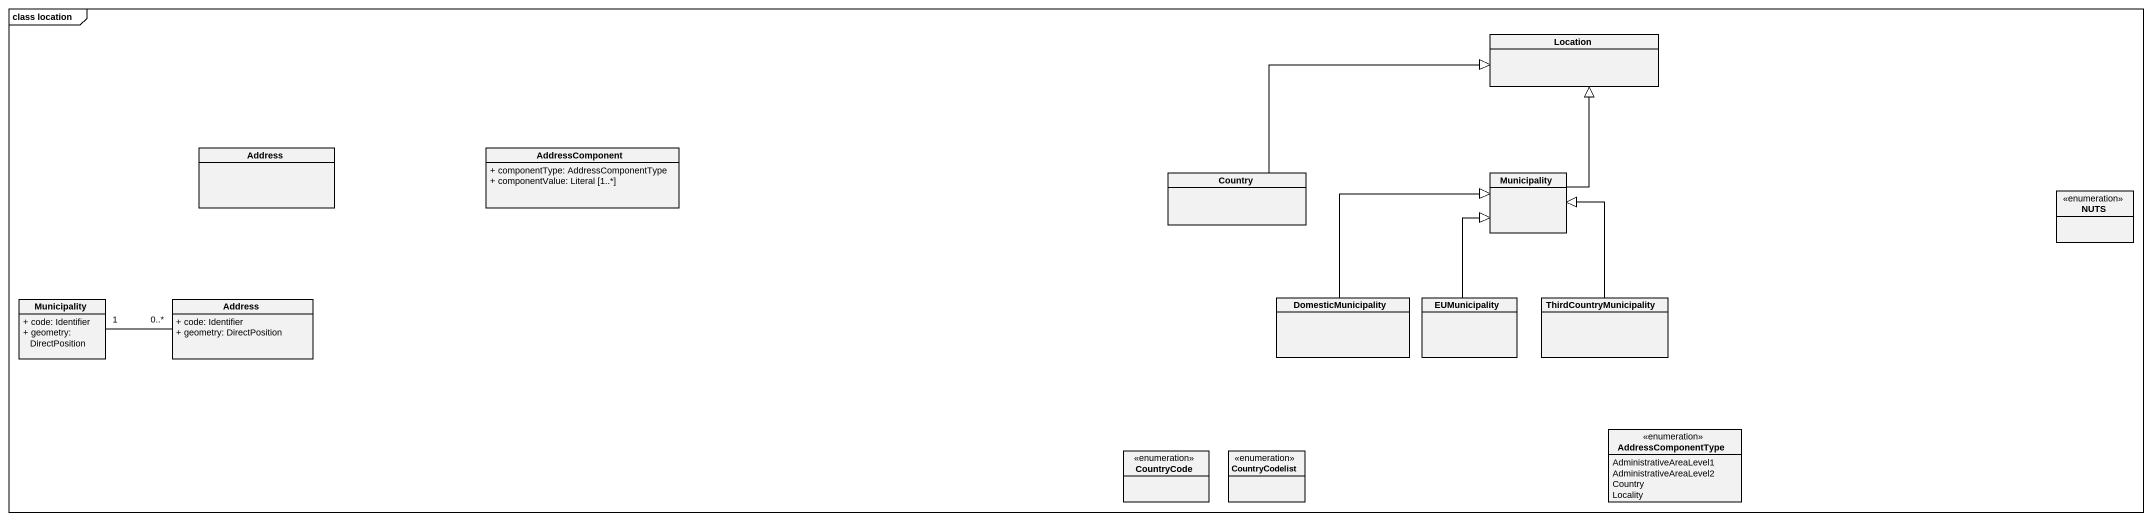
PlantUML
@startuml
mainframe class location
hide circle
hide empty members
skinparam classAttributeIconSize 0
class Location
class Address
class AddressComponent {
  + componentType: AddressComponentType
  + componentValue: Literal [1..*]
}
class Country
class Municipality
enum NUTS
class "Municipality" as Municipality_2 {
  + code: Identifier
  + geometry: DirectPosition
}
class "Address" as Address_2 {
  + code: Identifier
  + geometry: DirectPosition
}
class DomesticMunicipality
class EUMunicipality
class ThirdCountryMunicipality
enum AddressComponentType {
  AdministrativeAreaLevel1
  AdministrativeAreaLevel2
  Country
  Locality
}
enum CountryCode
enum CountryCodelist
Country -right-|> Location
Municipality -up-|> Location
Municipality_2 "1" -right- "0..*" Address_2
DomesticMunicipality -up-|> Municipality
EUMunicipality -up-|> Municipality
ThirdCountryMunicipality -up-|> Municipality
@enduml
